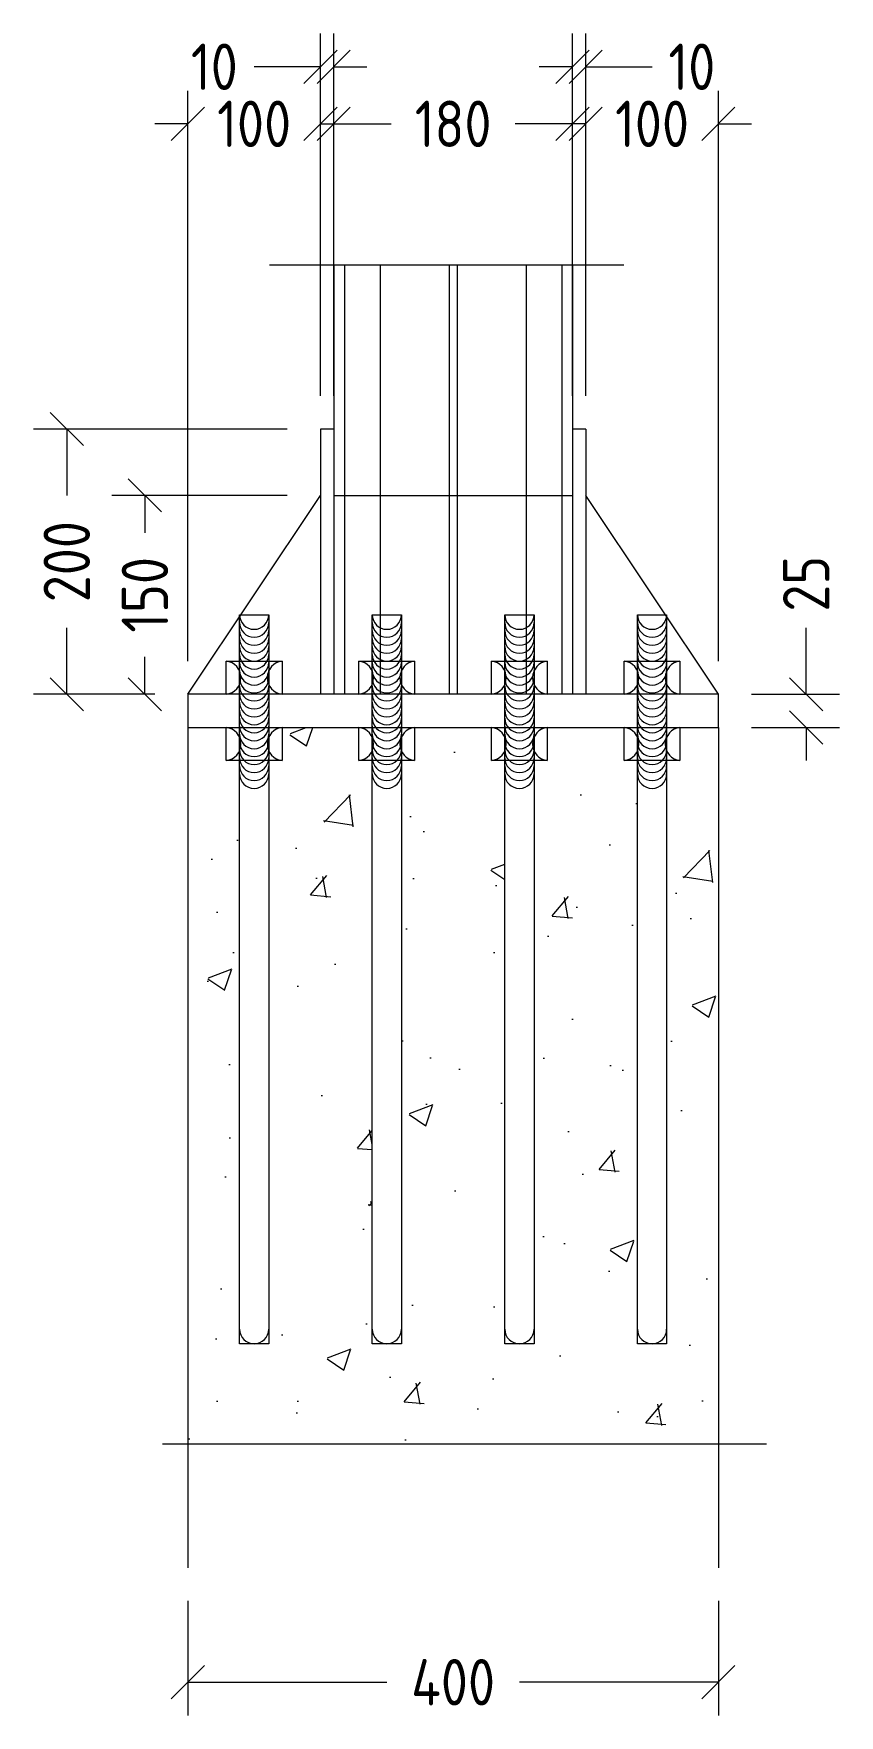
# Model space of a CAD drawing. Header units: millimetres. Extents: x -388065 to 2372687422, y -192755 to 667797.
# Drawn here: x 1416820 to 1417427, y 373610 to 374878 of the extents above; entities that cross this region are included whole.
import ezdxf

# ---------------------------------------------------------------- set-up
doc = ezdxf.new("R2010")
doc.units = ezdxf.units.MM
for name, color, linetype, lineweight in [('STR-CONC_IN_SEC', 7, 'Continuous', 15), ('STR-DIM', 1, 'Continuous', 9), ('STR-HATCH', 4, 'Continuous', 9), ('STR-STEEL_IN_SEC', 6, 'Continuous', 15)]:
    doc.layers.add(name, color=color, linetype=linetype, lineweight=lineweight)
doc.styles.add('MINA_MM_STEEL_DETAIL', font='dim.shx', dxfattribs={"height": 35})
doc.dimstyles.new('MINA_MM_STEEL_DET', dxfattribs={"dimtxt": 35, "dimasz": 25, "dimexe": 25, "dimexo": 25, "dimgap": 5, "dimtad": 0, "dimdec": 0, "dimzin": 0, "dimdsep": 46, "dimtxsty": 'MINA_MM_STEEL_DETAIL', "dimblk": 'OBLIQUE', "dimcen": 0.09, "dimclrd": 256, "dimclre": 256, "dimclrt": 7, "dimadec": 0, "dimazin": 0, "dimtfac": 1, "dimtdec": 0, "dimtix": 1, "dimtofl": 0, "dimtmove": 0, "dimatfit": 0, "dimfxl": 1, "dimtolj": 1, "dimtzin": 0, "dimlwd": -1, "dimlwe": -1, "dimarcsym": 0})

# ---------------------------------------------------------------- blocks, each defined once
blk = doc.blocks.new('_OBLIQUE')
at = {"color": 0, "linetype": 'ByBlock'}
blk.add_line((-0.5, -0.5), (0.5, 0.5), dxfattribs=at)
blk = doc.blocks.new('*D1409')
at = {"layer": 'Defpoints', "color": 0, "ltscale": 10, "transparency": 16777216}
for p in [(367944.7977157056, -251789.606295244), (368011.0146289021, -251789.606295244), (367944.7977157056, -251814.606295244)]:
    blk.add_point(p, dxfattribs=at)
at = {"layer": 'STR-DIM', "ltscale": 10, "transparency": 16777216}
for p, q in [((368011.0146289021, -251789.606295244), (368011.0146289021, -251739.6062952438)), ((367969.7977157056, -251789.606295244), (368036.0146289021, -251789.606295244)), ((367969.7977157056, -251814.606295244), (368036.0146289021, -251814.606295244)), ((368011.0146289021, -251814.606295244), (368011.0146289021, -251839.606295244))]:
    blk.add_line(p, q, dxfattribs=at)
at = {"layer": 'STR-DIM', "ltscale": 10, "transparency": 16777216, "xscale": 25, "yscale": 25, "zscale": 25}
for p, rotation in [((368011.0146289021, -251789.606295244), 270), ((368011.0146289021, -251814.606295244), 90)]:
    blk.add_blockref('_OBLIQUE', p, dxfattribs=dict(at, rotation=rotation))
at = {"layer": 'STR-DIM', "color": 7, "ltscale": 10, "transparency": 16777216, "insert": (368011.014628902, -251706.2729619105), "char_height": 35, "attachment_point": 5, "rotation": 90, "style": 'MINA_MM_STEEL_DETAIL'}
blk.add_mtext('\\A1;25', dxfattribs=at)
blk = doc.blocks.new('*D1410')
at = {"layer": 'Defpoints', "color": 0, "ltscale": 10, "transparency": 16777216}
for p in [(367544.7977157054, -252448.0967115155), (367944.7977157055, -252448.0967115155), (367944.7977157055, -252534.4335187016)]:
    blk.add_point(p, dxfattribs=at)
at = {"layer": 'STR-DIM', "ltscale": 10, "transparency": 16777216}
for p, q in [((367544.7977157054, -252473.0967115155), (367544.7977157054, -252559.4335187016)), ((367944.7977157055, -252473.0967115155), (367944.7977157055, -252559.4335187016)), ((367544.7977157054, -252534.4335187016), (367694.7977157054, -252534.4335187016)), ((367944.7977157055, -252534.4335187016), (367794.7977157054, -252534.4335187016))]:
    blk.add_line(p, q, dxfattribs=at)
at = {"layer": 'STR-DIM', "ltscale": 10, "transparency": 16777216, "xscale": 25, "yscale": 25, "zscale": 25, "rotation": 180}
blk.add_blockref('_OBLIQUE', (367544.7977157054, -252534.4335187016), dxfattribs=at)
at = {"layer": 'STR-DIM', "ltscale": 10, "transparency": 16777216, "xscale": 25, "yscale": 25, "zscale": 25}
blk.add_blockref('_OBLIQUE', (367944.7977157055, -252534.4335187016), dxfattribs=at)
at = {"layer": 'STR-DIM', "color": 7, "ltscale": 10, "transparency": 16777216, "insert": (367744.7977157054, -252534.4335187016), "char_height": 35, "attachment_point": 5, "style": 'MINA_MM_STEEL_DETAIL'}
blk.add_mtext('\\A1;400', dxfattribs=at)
blk = doc.blocks.new('*D1411')
at = {"layer": 'Defpoints', "color": 0, "ltscale": 10, "transparency": 16777216}
for p in [(367512.429773983, -251639.606295244), (367644.7977157055, -251639.606295244), (367544.7977157055, -251789.606295244)]:
    blk.add_point(p, dxfattribs=at)
at = {"layer": 'STR-DIM', "ltscale": 10, "transparency": 16777216}
for p, q in [((367619.7977157055, -251639.606295244), (367487.429773983, -251639.606295244)), ((367512.429773983, -251639.606295244), (367512.429773983, -251667.9396285773)), ((367512.429773983, -251789.606295244), (367512.429773983, -251761.2729619106)), ((367519.7977157055, -251789.606295244), (367487.429773983, -251789.606295244))]:
    blk.add_line(p, q, dxfattribs=at)
at = {"layer": 'STR-DIM', "ltscale": 10, "transparency": 16777216, "xscale": 25, "yscale": 25, "zscale": 25}
for p, rotation in [((367512.429773983, -251639.606295244), 90), ((367512.429773983, -251789.606295244), 270)]:
    blk.add_blockref('_OBLIQUE', p, dxfattribs=dict(at, rotation=rotation))
at = {"layer": 'STR-DIM', "color": 7, "ltscale": 10, "transparency": 16777216, "insert": (367512.4297739829, -251714.606295244), "char_height": 35, "attachment_point": 5, "rotation": 90, "style": 'MINA_MM_STEEL_DETAIL'}
blk.add_mtext('\\A1;150', dxfattribs=at)
blk = doc.blocks.new('*D1412')
at = {"layer": 'Defpoints', "color": 0, "ltscale": 10, "transparency": 16777216}
for p in [(367453.5378134382, -251589.606295244), (367644.7977157055, -251589.606295244), (367544.7977157055, -251789.606295244)]:
    blk.add_point(p, dxfattribs=at)
at = {"layer": 'STR-DIM', "ltscale": 10, "transparency": 16777216}
for p, q in [((367619.7977157055, -251589.606295244), (367428.5378134382, -251589.606295244)), ((367453.5378134382, -251589.606295244), (367453.5378134382, -251639.606295244)), ((367453.5378134382, -251789.606295244), (367453.5378134382, -251739.606295244)), ((367519.7977157055, -251789.606295244), (367428.5378134382, -251789.606295244))]:
    blk.add_line(p, q, dxfattribs=at)
at = {"layer": 'STR-DIM', "ltscale": 10, "transparency": 16777216, "xscale": 25, "yscale": 25, "zscale": 25}
for p, rotation in [((367453.5378134382, -251589.606295244), 90), ((367453.5378134382, -251789.606295244), 270)]:
    blk.add_blockref('_OBLIQUE', p, dxfattribs=dict(at, rotation=rotation))
at = {"layer": 'STR-DIM', "color": 7, "ltscale": 10, "transparency": 16777216, "insert": (367453.537813438, -251689.606295244), "char_height": 35, "attachment_point": 5, "rotation": 90, "style": 'MINA_MM_STEEL_DETAIL'}
blk.add_mtext('\\A1;200', dxfattribs=at)
blk = doc.blocks.new('*D1424')
at = {"layer": 'Defpoints', "color": 0, "ltscale": 10, "transparency": 16777216}
for p in [(367544.7977157054, -251359.5241618995), (367644.7977157054, -251589.6062952438), (367544.7977157054, -251789.6062952438)]:
    blk.add_point(p, dxfattribs=at)
at = {"layer": 'STR-DIM', "ltscale": 10, "transparency": 16777216}
for p, q in [((367544.7977157054, -251764.6062952438), (367544.7977157054, -251334.5241618995)), ((367644.7977157054, -251564.6062952438), (367644.7977157054, -251334.5241618995)), ((367544.7977157054, -251359.5241618995), (367519.7977157054, -251359.5241618995)), ((367644.7977157054, -251359.5241618995), (367669.7977157054, -251359.5241618995))]:
    blk.add_line(p, q, dxfattribs=at)
at = {"layer": 'STR-DIM', "ltscale": 10, "transparency": 16777216, "xscale": 25, "yscale": 25, "zscale": 25}
blk.add_blockref('_OBLIQUE', (367544.7977157054, -251359.5241618995), dxfattribs=at)
at = {"layer": 'STR-DIM', "ltscale": 10, "transparency": 16777216, "xscale": 25, "yscale": 25, "zscale": 25, "rotation": 180}
blk.add_blockref('_OBLIQUE', (367644.7977157054, -251359.5241618995), dxfattribs=at)
at = {"layer": 'STR-DIM', "color": 7, "ltscale": 10, "transparency": 16777216, "insert": (367594.7977157054, -251359.5241618995), "char_height": 35, "attachment_point": 5, "style": 'MINA_MM_STEEL_DETAIL'}
blk.add_mtext('\\A1;100', dxfattribs=at)
blk = doc.blocks.new('*D1425')
at = {"layer": 'Defpoints', "color": 0, "ltscale": 10, "transparency": 16777216}
for p in [(367834.7977157054, -251359.5241618995), (367654.7977157054, -251589.6062952438), (367834.7977157054, -251589.6062952438)]:
    blk.add_point(p, dxfattribs=at)
at = {"layer": 'STR-DIM', "ltscale": 10, "transparency": 16777216}
for p, q in [((367654.7977157054, -251564.6062952438), (367654.7977157054, -251334.5241618995)), ((367834.7977157054, -251564.6062952438), (367834.7977157054, -251334.5241618995)), ((367654.7977157054, -251359.5241618995), (367698.1310490387, -251359.5241618995)), ((367834.7977157054, -251359.5241618995), (367791.464382372, -251359.5241618995))]:
    blk.add_line(p, q, dxfattribs=at)
at = {"layer": 'STR-DIM', "ltscale": 10, "transparency": 16777216, "xscale": 25, "yscale": 25, "zscale": 25, "rotation": 180}
blk.add_blockref('_OBLIQUE', (367654.7977157054, -251359.5241618995), dxfattribs=at)
at = {"layer": 'STR-DIM', "ltscale": 10, "transparency": 16777216, "xscale": 25, "yscale": 25, "zscale": 25}
blk.add_blockref('_OBLIQUE', (367834.7977157054, -251359.5241618995), dxfattribs=at)
at = {"layer": 'STR-DIM', "color": 7, "ltscale": 10, "transparency": 16777216, "insert": (367744.7977157054, -251359.5241618995), "char_height": 35, "attachment_point": 5, "style": 'MINA_MM_STEEL_DETAIL'}
blk.add_mtext('\\A1;180', dxfattribs=at)
blk = doc.blocks.new('*D1426')
at = {"layer": 'Defpoints', "color": 0, "ltscale": 10, "transparency": 16777216}
for p in [(367944.7977157055, -251359.5241618995), (367844.7977157054, -251589.6062952438), (367944.7977157055, -251789.6062952438)]:
    blk.add_point(p, dxfattribs=at)
at = {"layer": 'STR-DIM', "ltscale": 10, "transparency": 16777216}
for p, q in [((367844.7977157054, -251564.6062952438), (367844.7977157054, -251334.5241618995)), ((367944.7977157055, -251764.6062952438), (367944.7977157055, -251334.5241618995)), ((367844.7977157054, -251359.5241618995), (367819.7977157054, -251359.5241618995)), ((367944.7977157055, -251359.5241618995), (367969.7977157055, -251359.5241618995))]:
    blk.add_line(p, q, dxfattribs=at)
at = {"layer": 'STR-DIM', "ltscale": 10, "transparency": 16777216, "xscale": 25, "yscale": 25, "zscale": 25}
blk.add_blockref('_OBLIQUE', (367844.7977157054, -251359.5241618995), dxfattribs=at)
at = {"layer": 'STR-DIM', "ltscale": 10, "transparency": 16777216, "xscale": 25, "yscale": 25, "zscale": 25, "rotation": 180}
blk.add_blockref('_OBLIQUE', (367944.7977157055, -251359.5241618995), dxfattribs=at)
at = {"layer": 'STR-DIM', "color": 7, "ltscale": 10, "transparency": 16777216, "insert": (367894.7977157055, -251359.5241618995), "char_height": 35, "attachment_point": 5, "style": 'MINA_MM_STEEL_DETAIL'}
blk.add_mtext('\\A1;100', dxfattribs=at)
blk = doc.blocks.new('*D1427')
at = {"layer": 'Defpoints', "color": 0, "ltscale": 10, "transparency": 16777216}
for p in [(367654.7977157054, -251316.5139739384), (367644.7977157054, -251589.6062952438), (367654.7977157054, -251589.6062952438)]:
    blk.add_point(p, dxfattribs=at)
at = {"layer": 'STR-DIM', "ltscale": 10, "transparency": 16777216}
for p, q in [((367644.7977157054, -251564.6062952438), (367644.7977157054, -251291.5139739384)), ((367654.7977157054, -251564.6062952438), (367654.7977157054, -251291.5139739384)), ((367644.7977157054, -251316.5139739384), (367594.7977157054, -251316.5139739384)), ((367654.7977157054, -251316.5139739384), (367679.7977157054, -251316.5139739384))]:
    blk.add_line(p, q, dxfattribs=at)
at = {"layer": 'STR-DIM', "ltscale": 10, "transparency": 16777216, "xscale": 25, "yscale": 25, "zscale": 25}
blk.add_blockref('_OBLIQUE', (367644.7977157054, -251316.5139739384), dxfattribs=at)
at = {"layer": 'STR-DIM', "ltscale": 10, "transparency": 16777216, "xscale": 25, "yscale": 25, "zscale": 25, "rotation": 180}
blk.add_blockref('_OBLIQUE', (367654.7977157054, -251316.5139739384), dxfattribs=at)
at = {"layer": 'STR-DIM', "color": 7, "ltscale": 10, "transparency": 16777216, "insert": (367564.7977157054, -251316.5139739384), "char_height": 35, "attachment_point": 5, "style": 'MINA_MM_STEEL_DETAIL'}
blk.add_mtext('\\A1;10', dxfattribs=at)
blk = doc.blocks.new('*D1428')
at = {"layer": 'Defpoints', "color": 0, "ltscale": 10, "transparency": 16777216}
for p in [(367834.7977157054, -251316.5139739384), (367834.7977157054, -251589.6062952438), (367844.7977157054, -251589.6062952438)]:
    blk.add_point(p, dxfattribs=at)
at = {"layer": 'STR-DIM', "ltscale": 10, "transparency": 16777216}
for p, q in [((367834.7977157054, -251564.6062952438), (367834.7977157054, -251291.5139739384)), ((367844.7977157054, -251564.6062952438), (367844.7977157054, -251291.5139739384)), ((367834.7977157054, -251316.5139739384), (367809.7977157054, -251316.5139739384)), ((367844.7977157054, -251316.5139739384), (367894.7977157054, -251316.5139739384))]:
    blk.add_line(p, q, dxfattribs=at)
at = {"layer": 'STR-DIM', "ltscale": 10, "transparency": 16777216, "xscale": 25, "yscale": 25, "zscale": 25}
blk.add_blockref('_OBLIQUE', (367834.7977157054, -251316.5139739384), dxfattribs=at)
at = {"layer": 'STR-DIM', "ltscale": 10, "transparency": 16777216, "xscale": 25, "yscale": 25, "zscale": 25, "rotation": 180}
blk.add_blockref('_OBLIQUE', (367844.7977157054, -251316.5139739384), dxfattribs=at)
at = {"layer": 'STR-DIM', "color": 7, "ltscale": 10, "transparency": 16777216, "insert": (367924.7977157054, -251316.5139739384), "char_height": 35, "attachment_point": 5, "style": 'MINA_MM_STEEL_DETAIL'}
blk.add_mtext('\\A1;10', dxfattribs=at)
blk = doc.blocks.new('BASE PLATE')
at = {"layer": 'STR-HATCH', "ltscale": 10}
h = blk.add_hatch(dxfattribs=at)
h.set_pattern_fill('AR-CONC', color=256)
h.set_pattern_definition([(49.99999999999999, (617.8488557618693, -733.2636457707558), (182.184668996004, -15.93908553890309), [19.05, -209.55]), (355, (617.8488557618693, -733.2636457707558), (-35.24342142496934, 191.0568452390351), [15.24, -167.64058417]), (100.4514447, (633.030862761836, -734.5918992707448), (146.9412470903533, 175.1177519121951), [16.19000879999999, -178.0902445999999]), (46.18420000000002, (617.8488557618693, -682.4636457707384), (271.0790408921299, -42.04232793272715), [28.57499999999997, -314.3249999999996]), (96.63555760999992, (640.438755761832, -685.9671457707591), (237.404134051503, 247.4261245977215), [24.28502314, -267.13560816]), (351.1841511700001, (617.8488557618693, -682.4636457707384), (237.404134064977, 247.4261245855326), [22.85996707, -251.45973192]), (21, (643.2488557618344, -695.16364577075), (151.6143912691325, -102.2651981870876), [19.05, -209.55]), (326.0000000000001, (643.2488557618344, -695.16364577075), (61.80202834764707, 184.1879661223193), [15.24, -167.64]), (71.45144499999999, (655.8833883618354, -703.6857456707512), (213.4164192787161, 81.92276888590524), [16.1900088, -178.0899376]), (37.50000000000001, (617.8488557618693, -733.2636457707558), (3.088603250591817, 84.5550388731531), [0, -165.608, 0, -170.18, 0, -168.275]), (7.499999999999999, (617.8488557618693, -733.2636457707558), (66.81966251030575, 100.1805748181195), [0, -97.02799999999999, 0, -161.798, 0, -64.135]), (327.5, (561.2068557618186, -733.2636457707558), (135.5905951668714, -5.728743992673444), [0, -63.5, 0, -198.12, 0, -262.89]), (317.5, (535.8068557618535, -733.2636457707558), (148.129181386018, 25.42649103333303), [0, -82.54999999999998, 0, -131.572, 0, -186.69])])
h.paths.add_polyline_path([(1343.54987784737, -1660.767973329668), (1333.54987784737, -1660.767973329668), (1333.54987784737, -1635.767973329668), (1275.54987784737, -1635.767973329668), (1275.54987784737, -1660.767973329668), (1265.54987784737, -1660.767973329668), (1265.54987784737, -2100.454399949958), (1243.54987784737, -2100.454399949958), (1243.54987784737, -1660.767973329668), (1233.54987784737, -1660.767973329668), (1233.54987784737, -1635.767973329668), (1204.54987784737, -1635.767973329668), (1204.54987784737, -2175.766140477819), (1604.549877847487, -2175.766140477819), (1604.549877847487, -1635.767973329668), (1575.54987784737, -1635.767973329668), (1575.54987784737, -1660.767973329668), (1565.54987784737, -1660.767973329668), (1565.54987784737, -2100.454399949958), (1543.54987784737, -2100.454399949958), (1543.54987784737, -1660.767973329668), (1533.54987784737, -1660.767973329668), (1533.54987784737, -1635.767973329668), (1475.54987784737, -1635.767973329668), (1475.54987784737, -1660.767973329668), (1465.54987784737, -1660.767973329668), (1465.54987784737, -2100.454399949958), (1443.54987784737, -2100.454399949958), (1443.54987784737, -1660.767973329668), (1433.54987784737, -1660.767973329668), (1433.54987784737, -1635.767973329668), (1375.54987784737, -1635.767973329668), (1375.54987784737, -1660.767973329668), (1365.54987784737, -1660.767973329668), (1365.54987784737, -2100.454399949958), (1343.54987784737, -2100.454399949958)])
at = {"layer": 'STR-CONC_IN_SEC', "ltscale": 10}
for p, q in [((1204.54987784737, -1635.767973329668), (1204.54987784737, -2269.258389601338)), ((1604.549877847487, -1635.767973329668), (1604.549877847487, -2269.258389601338)), ((1185.409240056062, -2175.766140477819), (1640.951533285261, -2175.766140477819))]:
    blk.add_line(p, q, dxfattribs=at)
at = {"layer": 'STR-STEEL_IN_SEC', "ltscale": 10}
for p, q in [((1266.013629407098, -1286.885532990942), (1533.211629273312, -1286.885532990942)), ((1314.549877847428, -1286.885532990942), (1314.549877847428, -1610.767973329668)), ((1322.549877847428, -1286.885532990942), (1322.549877847428, -1610.767973329668)), ((1349.54987784737, -1286.885532990942), (1349.54987784737, -1610.767973329668)), ((1401.599877847359, -1286.885532990942), (1401.599877847359, -1610.767973329668)), ((1407.499877847382, -1286.885532990942), (1407.499877847382, -1610.767973329668)), ((1459.54987784737, -1286.885532990942), (1459.54987784737, -1610.767973329668)), ((1486.54987784737, -1286.885532990942), (1486.54987784737, -1610.767973329668)), ((1494.54987784737, -1286.885532990942), (1494.54987784737, -1610.767973329668)), ((1304.549877847428, -1410.767973329668), (1304.549877847428, -1610.767973329668)), ((1314.549877847428, -1410.767973329668), (1304.549877847428, -1410.767973329668)), ((1314.549877847428, -1410.767973329668), (1314.549877847428, -1610.767973329668)), ((1494.54987784737, -1410.767973329668), (1494.54987784737, -1610.767973329668)), ((1504.54987784737, -1410.767973329668), (1494.54987784737, -1410.767973329668)), ((1504.54987784737, -1410.767973329668), (1504.54987784737, -1610.767973329668)), ((1204.54987784737, -1610.767973329668), (1304.549877847428, -1460.767973329668)), ((1314.549877847428, -1460.767973329668), (1494.54987784737, -1460.767973329668)), ((1604.54987784737, -1610.767973329668), (1504.54987784737, -1460.767973329668))]:
    blk.add_line(p, q, dxfattribs=at)
for points in [[(1265.54987784737, -2100.454399949958), (1243.54987784737, -2100.454399949958), (1243.54987784737, -1550.767973329668), (1265.54987784737, -1550.767973329668), (1265.54987784737, -2100.454399949958), (1265.54987784737, -2100.454399949958), (1265.54987784737, -2100.454399949958)], [(1365.54987784737, -2100.454399949958), (1343.54987784737, -2100.454399949958), (1343.54987784737, -1550.767973329668), (1365.54987784737, -1550.767973329668), (1365.54987784737, -2100.454399949958), (1365.54987784737, -2100.454399949958), (1365.54987784737, -2100.454399949958)], [(1465.54987784737, -2100.454399949958), (1443.54987784737, -2100.454399949958), (1443.54987784737, -1550.767973329668), (1465.54987784737, -1550.767973329668), (1465.54987784737, -2100.454399949958), (1465.54987784737, -2100.454399949958), (1465.54987784737, -2100.454399949958)], [(1565.54987784737, -2100.454399949958), (1543.54987784737, -2100.454399949958), (1543.54987784737, -1550.767973329668), (1565.54987784737, -1550.767973329668), (1565.54987784737, -2100.454399949958), (1565.54987784737, -2100.454399949958), (1565.54987784737, -2100.454399949958)]]:
    blk.add_lwpolyline(points, dxfattribs=at)
for points in [[(1233.54987784737, -1585.767973329668), (1275.54987784737, -1585.767973329668), (1275.54987784737, -1610.767973329668), (1233.54987784737, -1610.767973329668)], [(1333.54987784737, -1585.767973329668), (1375.54987784737, -1585.767973329668), (1375.54987784737, -1610.767973329668), (1333.54987784737, -1610.767973329668)], [(1433.54987784737, -1585.767973329668), (1475.54987784737, -1585.767973329668), (1475.54987784737, -1610.767973329668), (1433.54987784737, -1610.767973329668)], [(1533.54987784737, -1585.767973329668), (1575.54987784737, -1585.767973329668), (1575.54987784737, -1610.767973329668), (1533.54987784737, -1610.767973329668)], [(1204.54987784737, -1610.767973329668), (1204.54987784737, -1635.767973329668), (1604.549877847487, -1635.767973329668), (1604.549877847487, -1610.767973329668)], [(1233.54987784737, -1635.767973329668), (1275.54987784737, -1635.767973329668), (1275.54987784737, -1660.767973329668), (1233.54987784737, -1660.767973329668)], [(1333.54987784737, -1635.767973329668), (1375.54987784737, -1635.767973329668), (1375.54987784737, -1660.767973329668), (1333.54987784737, -1660.767973329668)], [(1433.54987784737, -1635.767973329668), (1475.54987784737, -1635.767973329668), (1475.54987784737, -1660.767973329668), (1433.54987784737, -1660.767973329668)], [(1533.54987784737, -1635.767973329668), (1575.54987784737, -1635.767973329668), (1575.54987784737, -1660.767973329668), (1533.54987784737, -1660.767973329668)]]:
    blk.add_lwpolyline(points, close=True, dxfattribs=at)
for centre, radius, start, end in [((1254.54987784737, -1550.767973329668), 11, 180, 0), ((1254.54987784737, -1556.767973329668), 11, 180, 0), ((1354.54987784737, -1550.767973329668), 11, 180, 0), ((1354.54987784737, -1556.767973329668), 11, 180, 0), ((1454.54987784737, -1550.767973329668), 11, 180, 0), ((1454.54987784737, -1556.767973329668), 11, 180, 0), ((1554.54987784737, -1550.767973329668), 11, 180, 0), ((1554.54987784737, -1556.767973329668), 11, 180, 0), ((1254.54987784737, -1562.767973329668), 11, 180, 0), ((1254.54987784737, -1568.767973329668), 11, 180, 0), ((1354.54987784737, -1562.767973329668), 11, 180, 0), ((1354.54987784737, -1568.767973329668), 11, 180, 0), ((1454.54987784737, -1562.767973329668), 11, 180, 0), ((1454.54987784737, -1568.767973329668), 11, 180, 0), ((1554.54987784737, -1562.767973329668), 11, 180, 0), ((1554.54987784737, -1568.767973329668), 11, 180, 0), ((1254.54987784737, -1574.767973329668), 11, 180, 0), ((1254.54987784737, -1580.767973329668), 11, 180, 0), ((1354.54987784737, -1574.767973329668), 11, 180, 0), ((1354.54987784737, -1580.767973329668), 11, 180, 0), ((1454.54987784737, -1574.767973329668), 11, 180, 0), ((1454.54987784737, -1580.767973329668), 11, 180, 0), ((1554.54987784737, -1574.767973329668), 11, 180, 0), ((1554.54987784737, -1580.767973329668), 11, 180, 0), ((1232.000479219365, -1598.267973329668), 12.59565941539299, 277.0658803589054, 82.93411964109461), ((1254.54987784737, -1586.767973329668), 11, 180, 0), ((1254.54987784737, -1592.767973329668), 11, 180, 0), ((1277.099276475434, -1598.267973329668), 12.59565941539299, 97.0658803589054, 262.9341196410946), ((1332.000479219365, -1598.267973329668), 12.59565941539299, 277.0658803589054, 82.93411964109461), ((1354.54987784737, -1586.767973329668), 11, 180, 0), ((1354.54987784737, -1592.767973329668), 11, 180, 0), ((1377.099276475434, -1598.267973329668), 12.59565941539299, 97.0658803589054, 262.9341196410946), ((1432.000479219365, -1598.267973329668), 12.59565941539299, 277.0658803589054, 82.93411964109461), ((1454.54987784737, -1586.767973329668), 11, 180, 0), ((1454.54987784737, -1592.767973329668), 11, 180, 0), ((1477.099276475434, -1598.267973329668), 12.59565941539299, 97.0658803589054, 262.9341196410946), ((1532.000479219365, -1598.267973329668), 12.59565941539299, 277.0658803589054, 82.93411964109461), ((1554.54987784737, -1586.767973329668), 11, 180, 0), ((1554.54987784737, -1592.767973329668), 11, 180, 0), ((1577.099276475434, -1598.267973329668), 12.59565941539299, 97.0658803589054, 262.9341196410946), ((1254.54987784737, -1598.767973329668), 11, 180, 0), ((1254.54987784737, -1604.767973329668), 11, 180, 0), ((1354.54987784737, -1598.767973329668), 11, 180, 0), ((1354.54987784737, -1604.767973329668), 11, 180, 0), ((1454.54987784737, -1598.767973329668), 11, 180, 0), ((1454.54987784737, -1604.767973329668), 11, 180, 0), ((1554.54987784737, -1598.767973329668), 11, 180, 0), ((1554.54987784737, -1604.767973329668), 11, 180, 0), ((1254.54987784737, -1610.767973329668), 11, 180, 0), ((1254.54987784737, -1616.767973329668), 11, 180, 0), ((1254.54987784737, -1622.767973329668), 11, 180, 0), ((1354.54987784737, -1610.767973329668), 11, 180, 0), ((1354.54987784737, -1616.767973329668), 11, 180, 0), ((1354.54987784737, -1622.767973329668), 11, 180, 0), ((1454.54987784737, -1610.767973329668), 11, 180, 0), ((1454.54987784737, -1616.767973329668), 11, 180, 0), ((1454.54987784737, -1622.767973329668), 11, 180, 0), ((1554.54987784737, -1610.767973329668), 11, 180, 0), ((1554.54987784737, -1616.767973329668), 11, 180, 0), ((1554.54987784737, -1622.767973329668), 11, 180, 0), ((1254.54987784737, -1628.767973329668), 11, 180, 0), ((1254.54987784737, -1634.767973329668), 11, 180, 0), ((1354.54987784737, -1628.767973329668), 11, 180, 0), ((1354.54987784737, -1634.767973329668), 11, 180, 0), ((1454.54987784737, -1628.767973329668), 11, 180, 0), ((1454.54987784737, -1634.767973329668), 11, 180, 0), ((1554.54987784737, -1628.767973329668), 11, 180, 0), ((1554.54987784737, -1634.767973329668), 11, 180, 0), ((1232.000479219365, -1648.267973329668), 12.59565941539299, 277.0658803589054, 82.93411964109461), ((1254.54987784737, -1640.767973329668), 11, 180, 0), ((1254.54987784737, -1646.767973329668), 11, 180, 0), ((1277.099276475434, -1648.267973329668), 12.59565941539299, 97.0658803589054, 262.9341196410946), ((1332.000479219365, -1648.267973329668), 12.59565941539299, 277.0658803589054, 82.93411964109461), ((1354.54987784737, -1640.767973329668), 11, 180, 0), ((1354.54987784737, -1646.767973329668), 11, 180, 0), ((1377.099276475434, -1648.267973329668), 12.59565941539299, 97.0658803589054, 262.9341196410946), ((1432.000479219365, -1648.267973329668), 12.59565941539299, 277.0658803589054, 82.93411964109461), ((1454.54987784737, -1640.767973329668), 11, 180, 0), ((1454.54987784737, -1646.767973329668), 11, 180, 0), ((1477.099276475434, -1648.267973329668), 12.59565941539299, 97.0658803589054, 262.9341196410946), ((1532.000479219365, -1648.267973329668), 12.59565941539299, 277.0658803589054, 82.93411964109461), ((1554.54987784737, -1640.767973329668), 11, 180, 0), ((1554.54987784737, -1646.767973329668), 11, 180, 0), ((1577.099276475434, -1648.267973329668), 12.59565941539299, 97.0658803589054, 262.9341196410946), ((1254.54987784737, -1652.767973329668), 11, 180, 0), ((1254.54987784737, -1658.767973329668), 11, 180, 0), ((1354.54987784737, -1652.767973329668), 11, 180, 0), ((1354.54987784737, -1658.767973329668), 11, 180, 0), ((1454.54987784737, -1652.767973329668), 11, 180, 0), ((1454.54987784737, -1658.767973329668), 11, 180, 0), ((1554.54987784737, -1652.767973329668), 11, 180, 0), ((1554.54987784737, -1658.767973329668), 11, 180, 0), ((1254.54987784737, -1664.767973329668), 11, 180, 0), ((1254.54987784737, -1670.767973329668), 11, 180, 0), ((1354.54987784737, -1664.767973329668), 11, 180, 0), ((1354.54987784737, -1670.767973329668), 11, 180, 0), ((1454.54987784737, -1664.767973329668), 11, 180, 0), ((1454.54987784737, -1670.767973329668), 11, 180, 0), ((1554.54987784737, -1664.767973329668), 11, 180, 0), ((1554.54987784737, -1670.767973329668), 11, 180, 0), ((1254.54987784737, -2089.454399949958), 11, 180, 0), ((1354.54987784737, -2089.454399949958), 11, 180, 0), ((1454.54987784737, -2089.454399949958), 11, 180, 0), ((1554.54987784737, -2089.454399949958), 11, 180, 0)]:
    blk.add_arc(centre, radius, start, end, dxfattribs=at)
at = {"layer": 'STR-DIM', "ltscale": 10}
dim = blk.add_linear_dim(base=(1314.549877847428, -1137.675652024249), p1=(1304.549877847428, -1410.767973329668), p2=(1314.549877847428, -1410.767973329668), dimstyle='MINA_MM_STEEL_DET', dxfattribs=at)
dim.commit()
dim.dimension.update_dxf_attribs({"geometry": '*D1427', "text_midpoint": (1224.549877847428, -1137.675652024249), "dimtype": 128, "insert": (-366340.247837858, 250178.8383219142)})
for base, p1, p2, angle, picture, middle in [((1494.549877847428, -1137.675652024249), (1504.549877847428, -1410.767973329668), (1494.549877847428, -1410.767973329668), 180, '*D1428', (1584.549877847428, -1137.675652024249)), ((1670.766791044094, -1610.767973329785), (1604.549877847487, -1635.767973329668), (1604.549877847487, -1610.767973329668), 90, '*D1409', (1670.766791043978, -1527.434639996325))]:
    dim = blk.add_linear_dim(base=base, p1=p1, p2=p2, angle=angle, dimstyle='MINA_MM_STEEL_DET', dxfattribs=at)
    dim.commit()
    dim.dimension.update_dxf_attribs({"geometry": picture, "text_midpoint": middle, "dimtype": 128, "insert": (-366340.247837858, 250178.8383219142)})
for base, p1, p2, picture, middle in [((1204.54987784737, -1180.685839985294), (1304.549877847428, -1410.767973329668), (1204.54987784737, -1610.767973329668), '*D1424', (1254.54987784737, -1180.685839985294)), ((1604.549877847487, -2355.595196787413), (1204.54987784737, -2269.258389601338), (1604.549877847487, -2269.258389601338), '*D1410', (1404.549877847428, -2355.595196787413))]:
    dim = blk.add_linear_dim(base=base, p1=p1, p2=p2, dimstyle='MINA_MM_STEEL_DET', dxfattribs=at)
    dim.commit()
    dim.dimension.update_dxf_attribs({"geometry": picture, "text_midpoint": middle, "insert": (-366340.247837858, 250178.8383219142)})
for base, p1, p2, angle, picture, middle in [((1494.54987784737, -1180.685839985294), (1314.549877847428, -1410.767973329668), (1494.54987784737, -1410.767973329668), 180, '*D1425', (1404.54987784737, -1180.685839985294)), ((1604.549877847487, -1180.685839985294), (1504.549877847428, -1410.767973329668), (1604.549877847487, -1610.767973329668), 180, '*D1426', (1554.549877847487, -1180.685839985294)), ((1113.289975580177, -1410.767973329785), (1204.54987784737, -1610.767973329668), (1304.549877847428, -1410.767973329668), 90, '*D1412', (1113.289975580061, -1510.767973329843)), ((1172.181936125038, -1460.767973329785), (1204.54987784737, -1610.767973329668), (1304.549877847428, -1460.767973329668), 90, '*D1411', (1172.181936124922, -1535.767973329843))]:
    dim = blk.add_linear_dim(base=base, p1=p1, p2=p2, angle=angle, dimstyle='MINA_MM_STEEL_DET', dxfattribs=at)
    dim.commit()
    dim.dimension.update_dxf_attribs({"geometry": picture, "text_midpoint": middle, "insert": (-366340.247837858, 250178.8383219142)})

msp = doc.modelspace()

# ---------------------------------------------------------------- block references
at = {"layer": 'STR-STEEL_IN_SEC'}
msp.add_blockref('BASE PLATE', (1415731.325790027, 375990.5699554275), dxfattribs=at)

doc.saveas('drawing.dxf')
